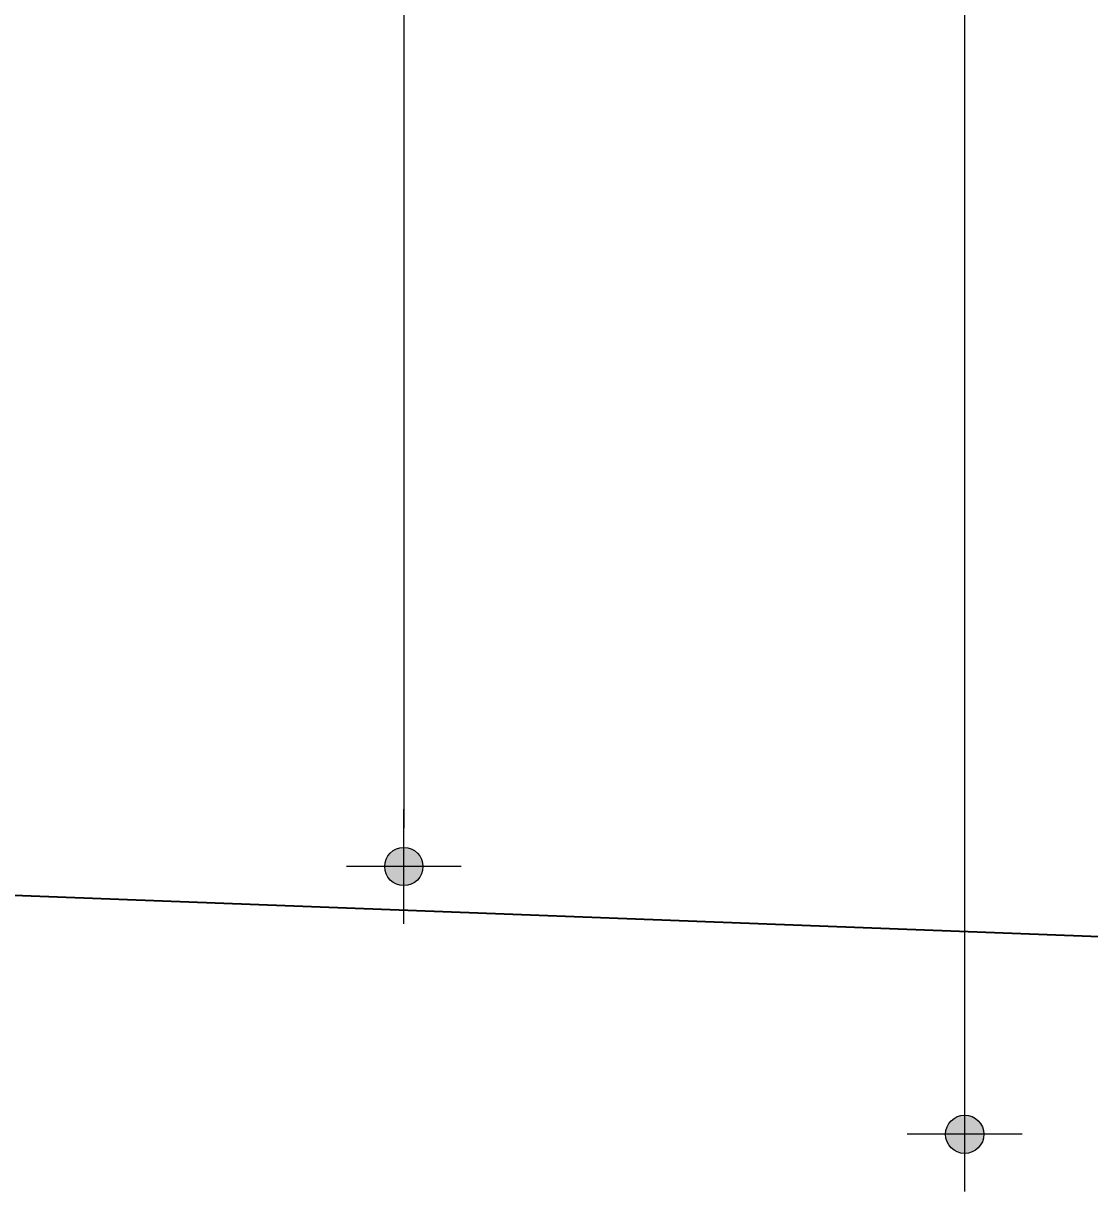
# Model space of a CAD drawing. Header units: inches. Extents: x -4597 to 93300, y -11124 to 5932.
# Drawn here: x 750.36 to 778.22, y -10174.14 to -10143.6 of the extents above; entities that cross this region are included whole.
import ezdxf

# ---------------------------------------------------------------- set-up
doc = ezdxf.new("R2010")
doc.units = ezdxf.units.IN
doc.header["$LTSCALE"] = 0.5
doc.header["$MEASUREMENT"] = 0
doc.header["$PDMODE"] = 66
doc.layers.add('hatch', color=9, linetype='Continuous', lineweight=0)
doc.layers.add('Toilet', color=7, linetype='Continuous', lineweight=25)
doc.styles.get("Standard").update_dxf_attribs({"font": 'arial.ttf'})
doc.dimstyles.new('S8', dxfattribs={"dimtxt": 5, "dimasz": 1, "dimexe": 6, "dimexo": 18, "dimgap": 1.9375, "dimtad": 1, "dimdec": 0, "dimzin": 3, "dimdsep": 46, "dimlunit": 4, "dimtxsty": 'Standard', "dimblk": 'dot 2', "dimcen": 12, "dimse1": 1, "dimse2": 1, "dimclrd": 1, "dimclre": 1, "dimclrt": 256, "dimadec": 0, "dimazin": 0, "dimtfac": 0.75, "dimtdec": 0, "dimtix": 1, "dimtmove": 1, "dimatfit": 3, "dimldrblk": 'DOT', "dimfxl": 1, "dimtolj": 1, "dimtzin": 0, "dimlwd": 9, "dimlwe": 9, "dimarcsym": 0})

# ---------------------------------------------------------------- blocks, each defined once
blk = doc.blocks.new('dot1')
at = {"layer": 'hatch'}
h = blk.add_hatch(color=256, dxfattribs=at)
edge = h.paths.add_edge_path()
edge.add_arc((0, 0), 1, 0, 360)
for p, q in [((0, 3), (0, -3)), ((3, 0), (-3, 0))]:
    blk.add_line(p, q, dxfattribs=at)
blk.add_circle((0, 0), 1, dxfattribs=at)
blk = doc.blocks.new('dot 2')
at = {"layer": 'hatch', "xscale": 0.5, "yscale": 0.5, "zscale": 0.5}
blk.add_blockref('dot1', (0, 0), dxfattribs=at)
blk = doc.blocks.new('*D276')
at = {"layer": 'Defpoints', "color": 0, "transparency": 16777216}
for p in [(725.479, -10050.781), (730.567, -10165.644), (760.301, -10165.644)]:
    blk.add_point(p, dxfattribs=at)
at = {"layer": 'Toilet', "color": 1, "lineweight": 9, "transparency": 16777216}
blk.add_line((760.301, -10051.781), (760.301, -10164.644), dxfattribs=at)
for p, rotation in [((760.301, -10050.781), 90), ((760.301, -10165.644), 270)]:
    blk.add_blockref('dot 2', p, dxfattribs=dict(at, rotation=rotation))
at = {"layer": 'Toilet', "transparency": 16777216, "insert": (755.811, -10108.212), "char_height": 5, "attachment_point": 5, "rotation": 90}
blk.add_mtext('\\A1;9\'-7"', dxfattribs=at)
blk = doc.blocks.new('_Dot')
at = {"color": 0, "linetype": 'ByBlock', "lineweight": -2}
blk.add_line((-0.5, 0), (-1, 0), dxfattribs=at)
at = {"color": 0, "linetype": 'ByBlock', "const_width": 0.5}
blk.add_lwpolyline([(-0.25, 0, 1), (0.25, 0, 1)], format="xyb", close=True, dxfattribs=at)
blk = doc.blocks.new('*D277')
at = {"layer": 'Defpoints', "color": 0, "transparency": 16777216}
for p in [(589.924, -9685.037), (774.96, -9685.037), (730.567, -10172.644)]:
    blk.add_point(p, dxfattribs=at)
at = {"layer": 'Toilet', "color": 1, "lineweight": 9, "transparency": 16777216}
blk.add_line((774.96, -10171.644), (774.96, -9686.037), dxfattribs=at)
for p, rotation in [((774.96, -9685.037), 90), ((774.96, -10172.644), 270)]:
    blk.add_blockref('dot 2', p, dxfattribs=dict(at, rotation=rotation))
at = {"layer": 'Toilet', "transparency": 16777216, "insert": (770.47, -9928.84), "char_height": 5, "attachment_point": 5, "rotation": 90}
blk.add_mtext('\\A1;40\'-8"', dxfattribs=at)

msp = doc.modelspace()

# ---------------------------------------------------------------- linework, layer by layer
at = {"layer": 'Toilet'}
msp.add_line((364.19, -10151.654), (788.952, -10167.873), dxfattribs=at)

# ---------------------------------------------------------------- dimensions: what is measured, and where the dimension line sits
for base, p1, p2, picture, middle in [((774.96, -9685.037), (730.567, -10172.644), (589.924, -9685.037), '*D277', (770.47, -9928.84)), ((760.301, -10165.644), (725.479, -10050.781), (730.567, -10165.644), '*D276', (755.811, -10108.212))]:
    dim = msp.add_linear_dim(base=base, p1=p1, p2=p2, angle=90, dimstyle='S8', override={"dimfxl": 2, "dimfxlon": 1, "dimarcsym": 1}, dxfattribs=at)
    dim.commit()
    dim.dimension.update_dxf_attribs({"geometry": picture, "text_midpoint": middle})

doc.saveas('drawing.dxf')
